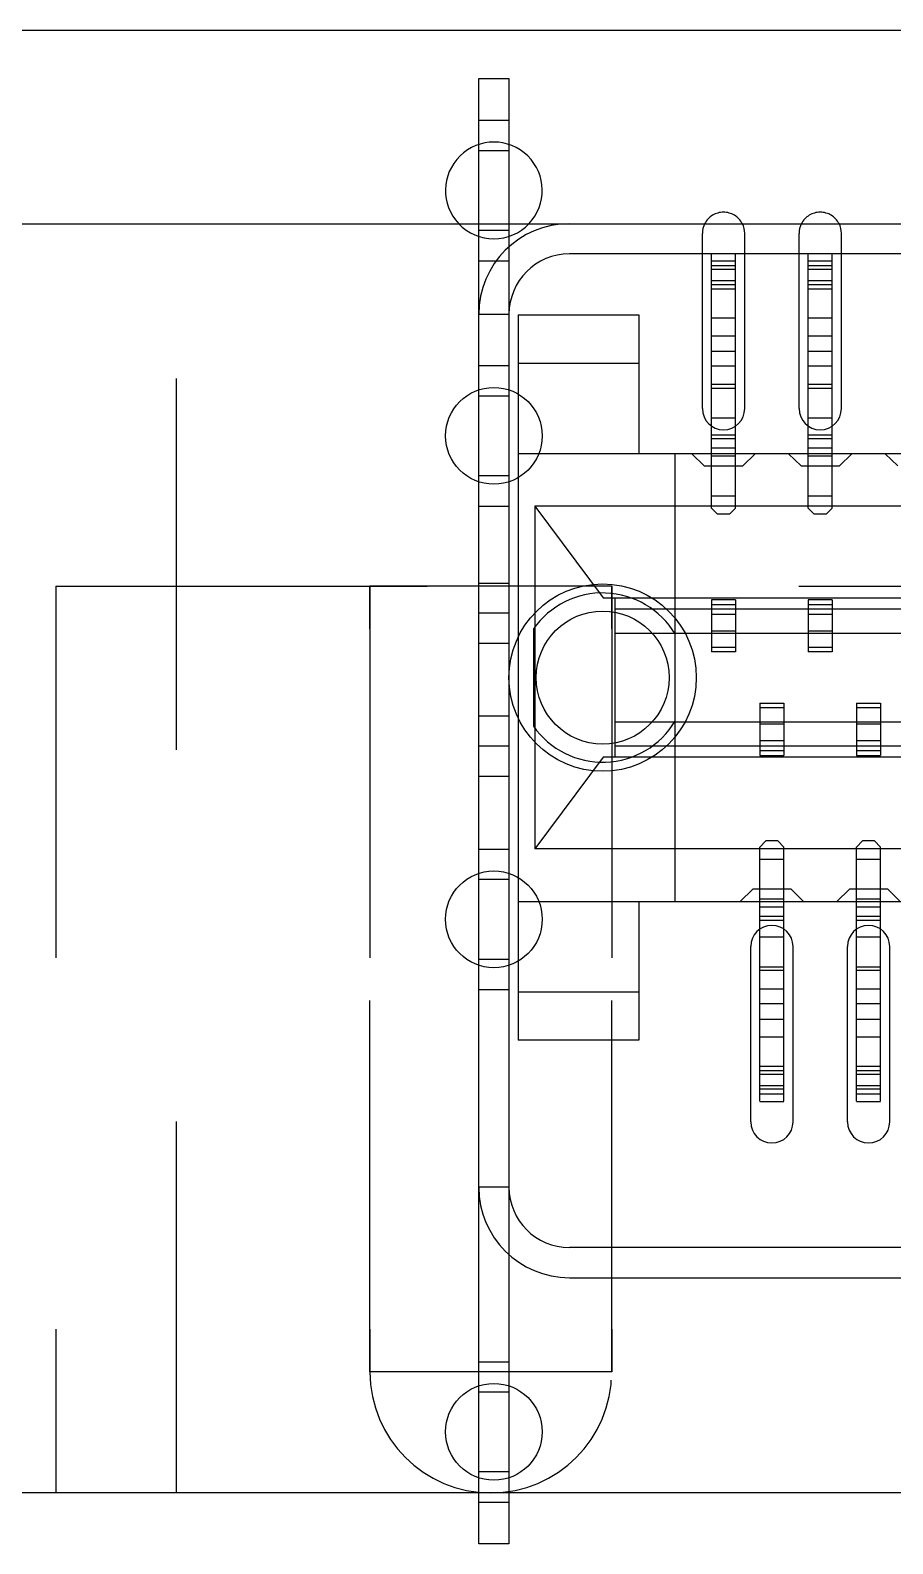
# Model space of a CAD drawing. Header units: millimetres. Extents: x 753 to 1632, y 352 to 973.
# Drawn here: x 1021.32 to 1028.45, y 528.15 to 540.67 of the extents above; entities that cross this region are included whole.
import ezdxf

# ---------------------------------------------------------------- set-up
doc = ezdxf.new("R2010")
doc.units = ezdxf.units.MM
doc.header["$LTSCALE"] = 30.734
doc.linetypes.add('HIDDEN', pattern=[0.2, 0.1, -0.1])
doc.layers.get('0').update_dxf_attribs({"linetype": 'CONTINUOUS'})
for name, color, linetype in [('02___PRT_ALL_AXES', 7, 'CONTINUOUS'), ('5_ALL_CURVES', 7, 'CONTINUOUS'), ('CURVES', 7, 'CONTINUOUS'), ('DEFAULT_2', 8, 'HIDDEN')]:
    doc.layers.add(name, color=color, linetype=linetype)

msp = doc.modelspace()

# ---------------------------------------------------------------- linework, layer by layer
at = {"color": 7, "linetype": 'Continuous'}
for p, q in [((1007.02568, 540.66802), (1106.52568, 540.66802)), ((1043.52568, 528.56802), (1020.52568, 528.56802))]:
    msp.add_line(p, q, dxfattribs=at)
at = {"color": 6, "linetype": 'Continuous'}
for p, q in [((1025.02568, 528.1471), (1025.02568, 540.26781)), ((1025.02568, 540.26781), (1025.27568, 540.26781)), ((1025.27568, 540.26781), (1025.27568, 528.1471)), ((1025.27568, 539.92124), (1025.02568, 539.92124)), ((1025.27568, 539.67124), (1025.02568, 539.67124)), ((1025.27568, 539.01124), (1025.02568, 539.01124)), ((1042.87568, 538.81802), (1025.77568, 538.81802)), ((1026.95068, 536.71477), (1026.95068, 538.81847)), ((1027.15068, 536.71477), (1027.15068, 538.81847)), ((1027.75068, 536.71477), (1027.75068, 538.81847)), ((1027.95068, 536.71477), (1027.95068, 538.81847)), ((1025.02568, 538.76124), (1025.27568, 538.76124)), ((1026.95068, 538.75948), (1027.15068, 538.75948)), ((1027.15068, 538.71806), (1026.95068, 538.71806)), ((1027.15068, 538.68877), (1026.95068, 538.68877)), ((1027.75068, 538.75948), (1027.95068, 538.75948)), ((1027.95068, 538.71806), (1027.75068, 538.71806)), ((1027.95068, 538.68877), (1027.75068, 538.68877)), ((1026.95068, 538.59735), (1027.15068, 538.59735)), ((1026.95068, 538.56566), (1027.15068, 538.56566)), ((1027.15068, 538.52664), (1026.95068, 538.52664)), ((1027.75068, 538.59735), (1027.95068, 538.59735)), ((1027.75068, 538.56566), (1027.95068, 538.56566)), ((1027.95068, 538.52664), (1027.75068, 538.52664)), ((1025.02568, 538.31802), (1025.27568, 538.31802)), ((1025.35068, 538.31281), (1025.35068, 532.31281)), ((1025.35068, 538.31281), (1026.35068, 538.31281)), ((1026.35068, 538.31281), (1026.35068, 537.16477)), ((1026.95068, 538.28896), (1027.15068, 538.28896)), ((1027.75068, 538.28896), (1027.95068, 538.28896)), ((1026.95068, 538.14113), (1027.15068, 538.14113)), ((1027.75068, 538.14113), (1027.95068, 538.14113)), ((1025.35068, 537.91281), (1026.35068, 537.91281)), ((1027.15068, 538.00968), (1026.95068, 538.00968)), ((1027.95068, 538.00968), (1027.75068, 538.00968)), ((1025.27568, 537.89124), (1025.02568, 537.89124)), ((1027.15068, 537.88896), (1026.95068, 537.88896)), ((1027.95068, 537.88896), (1027.75068, 537.88896)), ((1027.15068, 537.73656), (1026.95068, 537.73656)), ((1026.95068, 537.70727), (1027.15068, 537.70727)), ((1027.95068, 537.73656), (1027.75068, 537.73656)), ((1027.75068, 537.70727), (1027.95068, 537.70727)), ((1025.27568, 537.64124), (1025.02568, 537.64124)), ((1026.95068, 537.46041), (1027.15068, 537.46041)), ((1027.75068, 537.46041), (1027.95068, 537.46041)), ((1027.15068, 537.31899), (1026.95068, 537.31899)), ((1027.15068, 537.28754), (1026.95068, 537.28754)), ((1027.95068, 537.31899), (1027.75068, 537.31899)), ((1027.95068, 537.28754), (1027.75068, 537.28754)), ((1042.75068, 537.16477), (1025.35068, 537.16477)), ((1026.65068, 533.46084), (1026.65068, 537.16477)), ((1026.89191, 537.06329), (1026.78863, 537.16477)), ((1026.95068, 537.21329), (1027.15068, 537.21329)), ((1027.31273, 537.16477), (1027.20946, 537.06329)), ((1027.69191, 537.06329), (1027.58863, 537.16477)), ((1027.75068, 537.21329), (1027.95068, 537.21329)), ((1028.11273, 537.16477), (1028.00946, 537.06329)), ((1028.49191, 537.06329), (1028.38863, 537.16477)), ((1026.89191, 537.06329), (1027.20946, 537.06329)), ((1026.95068, 537.14611), (1027.15068, 537.14611)), ((1027.69191, 537.06329), (1028.00946, 537.06329)), ((1027.75068, 537.14611), (1027.95068, 537.14611)), ((1025.27568, 536.98124), (1025.02568, 536.98124)), ((1027.15068, 536.81477), (1026.95068, 536.81477)), ((1027.95068, 536.81477), (1027.75068, 536.81477)), ((1025.02568, 536.73124), (1025.27568, 536.73124)), ((1025.49028, 536.73076), (1025.49028, 533.89486)), ((1025.49028, 536.73076), (1026.0543, 535.9715)), ((1042.61108, 536.73076), (1025.49028, 536.73076)), ((1027.00068, 536.66477), (1026.95068, 536.71477)), ((1027.10068, 536.66477), (1027.00068, 536.66477)), ((1027.15068, 536.71477), (1027.10068, 536.66477)), ((1027.80068, 536.66477), (1027.75068, 536.71477)), ((1027.90068, 536.66477), (1027.80068, 536.66477)), ((1027.95068, 536.71477), (1027.90068, 536.66477)), ((1025.02568, 536.09503), (1025.27568, 536.09503)), ((1026.0543, 535.9715), (1042.04706, 535.9715)), ((1026.15068, 535.96923), (1026.0543, 535.9715)), ((1026.15068, 535.96923), (1026.15068, 534.65638)), ((1026.95068, 535.95645), (1026.95068, 535.52504)), ((1027.15068, 535.95645), (1026.95068, 535.95645)), ((1026.95068, 535.9182), (1027.15068, 535.9182)), ((1027.15068, 535.95645), (1027.15068, 535.52504)), ((1027.75068, 535.95645), (1027.75068, 535.52504)), ((1027.95068, 535.95645), (1027.75068, 535.95645)), ((1027.75068, 535.9182), (1027.95068, 535.9182)), ((1027.95068, 535.95645), (1027.95068, 535.52504)), ((1025.27568, 535.84503), (1025.02568, 535.84503)), ((1026.15068, 535.8813), (1041.95068, 535.8813)), ((1027.15068, 535.8346), (1026.95068, 535.8346)), ((1027.95068, 535.8346), (1027.75068, 535.8346)), ((1025.47768, 535.71489), (1025.47768, 534.91072)), ((1041.95068, 535.67781), (1026.15068, 535.67781)), ((1027.15068, 535.69674), (1026.95068, 535.69674)), ((1027.95068, 535.69674), (1027.75068, 535.69674)), ((1025.27568, 535.59503), (1025.02568, 535.59503)), ((1026.95068, 535.56435), (1027.15068, 535.56435)), ((1027.15068, 535.52504), (1026.95068, 535.52504)), ((1027.75068, 535.56435), (1027.95068, 535.56435)), ((1027.95068, 535.52504), (1027.75068, 535.52504)), ((1027.35068, 535.10057), (1027.35068, 534.66916)), ((1027.35068, 535.10057), (1027.55068, 535.10057)), ((1027.55068, 535.06126), (1027.35068, 535.06126)), ((1027.55068, 535.10057), (1027.55068, 534.66916)), ((1028.15068, 535.10057), (1028.15068, 534.66916)), ((1028.15068, 535.10057), (1028.35068, 535.10057)), ((1028.35068, 535.06126), (1028.15068, 535.06126)), ((1028.35068, 535.10057), (1028.35068, 534.66916)), ((1025.02568, 534.99503), (1025.27568, 534.99503)), ((1026.15068, 534.94781), (1041.95068, 534.94781)), ((1027.35068, 534.92887), (1027.55068, 534.92887)), ((1028.15068, 534.92887), (1028.35068, 534.92887)), ((1027.35068, 534.79101), (1027.55068, 534.79101)), ((1028.15068, 534.79101), (1028.35068, 534.79101)), ((1025.27568, 534.74503), (1025.02568, 534.74503)), ((1026.0543, 534.65411), (1025.49028, 533.89486)), ((1026.0543, 534.65411), (1026.15068, 534.65638)), ((1042.04706, 534.65411), (1026.0543, 534.65411)), ((1041.95068, 534.74431), (1026.15068, 534.74431)), ((1027.55068, 534.70742), (1027.35068, 534.70742)), ((1027.35068, 534.66916), (1027.55068, 534.66916)), ((1028.35068, 534.70742), (1028.15068, 534.70742)), ((1028.15068, 534.66916), (1028.35068, 534.66916)), ((1025.27568, 534.49503), (1025.02568, 534.49503)), ((1042.61108, 533.89486), (1025.49028, 533.89486)), ((1027.40068, 533.96084), (1027.35068, 533.91084)), ((1027.35068, 531.80714), (1027.35068, 533.91084)), ((1027.50068, 533.96084), (1027.40068, 533.96084)), ((1027.55068, 533.91084), (1027.50068, 533.96084)), ((1027.55068, 531.80714), (1027.55068, 533.91084)), ((1028.20068, 533.96084), (1028.15068, 533.91084)), ((1028.15068, 531.80714), (1028.15068, 533.91084)), ((1028.30068, 533.96084), (1028.20068, 533.96084)), ((1028.35068, 533.91084), (1028.30068, 533.96084)), ((1028.35068, 531.80714), (1028.35068, 533.91084)), ((1025.27568, 533.89124), (1025.02568, 533.89124)), ((1027.35068, 533.81084), (1027.55068, 533.81084)), ((1028.15068, 533.81084), (1028.35068, 533.81084)), ((1025.27568, 533.64124), (1025.02568, 533.64124)), ((1027.29191, 533.56233), (1027.18863, 533.46084)), ((1027.60946, 533.56233), (1027.29191, 533.56233)), ((1027.71273, 533.46084), (1027.60946, 533.56233)), ((1028.09191, 533.56233), (1027.98863, 533.46084)), ((1028.40946, 533.56233), (1028.09191, 533.56233)), ((1028.51273, 533.46084), (1028.40946, 533.56233)), ((1025.35068, 533.46084), (1042.75068, 533.46084)), ((1026.35068, 533.46084), (1026.35068, 532.31281)), ((1027.55068, 533.4795), (1027.35068, 533.4795)), ((1027.55068, 533.41233), (1027.35068, 533.41233)), ((1028.35068, 533.4795), (1028.15068, 533.4795)), ((1028.35068, 533.41233), (1028.15068, 533.41233)), ((1027.35068, 533.33807), (1027.55068, 533.33807)), ((1027.35068, 533.30662), (1027.55068, 533.30662)), ((1028.15068, 533.33807), (1028.35068, 533.33807)), ((1028.15068, 533.30662), (1028.35068, 533.30662)), ((1027.55068, 533.1652), (1027.35068, 533.1652)), ((1028.35068, 533.1652), (1028.15068, 533.1652)), ((1025.27568, 532.98124), (1025.02568, 532.98124)), ((1027.55068, 532.91834), (1027.35068, 532.91834)), ((1028.35068, 532.91834), (1028.15068, 532.91834)), ((1027.55068, 532.88906), (1027.35068, 532.88906)), ((1028.35068, 532.88906), (1028.15068, 532.88906)), ((1025.02568, 532.73124), (1025.27568, 532.73124)), ((1025.35068, 532.71281), (1026.35068, 532.71281)), ((1027.35068, 532.73666), (1027.55068, 532.73666)), ((1028.15068, 532.73666), (1028.35068, 532.73666)), ((1027.35068, 532.61593), (1027.55068, 532.61593)), ((1028.15068, 532.61593), (1028.35068, 532.61593)), ((1027.55068, 532.48448), (1027.35068, 532.48448)), ((1028.35068, 532.48448), (1028.15068, 532.48448)), ((1026.35068, 532.31281), (1025.35068, 532.31281)), ((1027.55068, 532.33666), (1027.35068, 532.33666)), ((1028.35068, 532.33666), (1028.15068, 532.33666)), ((1027.35068, 532.09897), (1027.55068, 532.09897)), ((1027.55068, 532.05995), (1027.35068, 532.05995)), ((1027.55068, 532.02826), (1027.35068, 532.02826)), ((1028.15068, 532.09897), (1028.35068, 532.09897)), ((1028.35068, 532.05995), (1028.15068, 532.05995)), ((1028.35068, 532.02826), (1028.15068, 532.02826)), ((1027.35068, 531.93684), (1027.55068, 531.93684)), ((1027.55068, 531.90755), (1027.35068, 531.90755)), ((1028.15068, 531.93684), (1028.35068, 531.93684)), ((1028.35068, 531.90755), (1028.15068, 531.90755)), ((1027.55068, 531.86613), (1027.35068, 531.86613)), ((1027.35068, 531.80706), (1027.55068, 531.80706)), ((1028.35068, 531.86613), (1028.15068, 531.86613)), ((1028.15068, 531.80706), (1028.35068, 531.80706)), ((1025.27568, 531.09781), (1025.02568, 531.09781)), ((1042.32568, 530.59781), (1025.77568, 530.59781)), ((1025.77568, 530.34781), (1042.32568, 530.34781)), ((1025.27568, 529.65054), (1025.02568, 529.65054)), ((1025.27568, 529.40054), (1025.02568, 529.40054)), ((1025.27568, 528.74054), (1025.02568, 528.74054)), ((1025.02568, 528.49054), (1025.27568, 528.49054)), ((1025.27568, 528.1471), (1025.02568, 528.1471))]:
    msp.add_line(p, q, dxfattribs=at)
at = {"color": 3, "linetype": 'Continuous'}
msp.add_line((1007.02568, 539.06802), (1106.52568, 539.06802), dxfattribs=at)
at = {"color": 6, "linetype": 'Continuous'}
msp.add_circle((1026.05068, 535.31281), 0.55, dxfattribs=at)
for centre, radius, start, end in [((1025.77568, 538.31802), 0.75, 90, 180), ((1025.77568, 538.31802), 0.5, 90, 180), ((1026.05068, 535.31281), 0.7, 31.002719, 144.942039), ((1026.05068, 535.31281), 0.7, 215.057961, 328.997281), ((1025.77568, 531.09781), 0.75, 180, 270), ((1025.77568, 531.09781), 0.5, 180, 270)]:
    msp.add_arc(centre, radius, start, end, dxfattribs=at)
at = {"layer": '02___PRT_ALL_AXES', "color": 8, "linetype": 'HIDDEN'}
for p, q in [((1024.12568, 529.56802), (1024.12568, 536.06802)), ((1026.12568, 536.06802), (1024.12568, 536.06802)), ((1026.12568, 529.56802), (1026.12568, 536.06802))]:
    msp.add_line(p, q, dxfattribs=at)
at = {"layer": '5_ALL_CURVES', "color": 40, "linetype": 'Continuous'}
for p, q in [((1026.87568, 537.53781), (1026.87568, 538.98781)), ((1027.22568, 537.53781), (1027.22568, 538.98781)), ((1027.67568, 537.53781), (1027.67568, 538.98781)), ((1028.02568, 537.53781), (1028.02568, 538.98781)), ((1027.27568, 531.63781), (1027.27568, 533.08781)), ((1027.62568, 531.63781), (1027.62568, 533.08781)), ((1028.07568, 531.63781), (1028.07568, 533.08781)), ((1028.42568, 531.63781), (1028.42568, 533.08781))]:
    msp.add_line(p, q, dxfattribs=at)
for centre in [(1025.15068, 537.31281), (1025.15068, 533.31281), (1025.15068, 529.07281)]:
    msp.add_circle(centre, 0.4, dxfattribs=at)
at = {"layer": '5_ALL_CURVES', "color": 8, "linetype": 'HIDDEN'}
for centre, radius, start, end in [((1025.15068, 539.34281), 0.4, 316.606582, 223.393418), ((1027.05068, 538.98781), 0.175, 27.288697, 152.711303), ((1027.85068, 538.98781), 0.175, 27.288697, 152.711303)]:
    msp.add_arc(centre, radius, start, end, dxfattribs=at)
at = {"layer": '5_ALL_CURVES', "color": 40, "linetype": 'Continuous'}
for centre, radius, start, end in [((1025.15068, 539.34281), 0.4, 223.393418, 316.606582), ((1027.05068, 538.98781), 0.175, 152.711303, 180), ((1027.05068, 538.98781), 0.175, 0, 27.288697), ((1027.85068, 538.98781), 0.175, 152.711303, 180), ((1027.85068, 538.98781), 0.175, 0, 27.288697), ((1027.05068, 537.53781), 0.175, 180, 0), ((1027.85068, 537.53781), 0.175, 180, 0), ((1027.45068, 533.08781), 0.175, 0, 180), ((1028.25068, 533.08781), 0.175, 0, 180), ((1027.45068, 531.63781), 0.175, 180, 0), ((1028.25068, 531.63781), 0.175, 180, 0)]:
    msp.add_arc(centre, radius, start, end, dxfattribs=at)
at = {"layer": 'CURVES', "color": 4, "linetype": 'Continuous'}
for p, q in [((1026.87568, 537.53781), (1026.87568, 538.98781)), ((1027.22568, 537.53781), (1027.22568, 538.98781)), ((1027.67568, 537.53781), (1027.67568, 538.98781)), ((1028.02568, 537.53781), (1028.02568, 538.98781)), ((1027.27568, 531.63781), (1027.27568, 533.08781)), ((1027.62568, 531.63781), (1027.62568, 533.08781)), ((1028.07568, 531.63781), (1028.07568, 533.08781)), ((1028.42568, 531.63781), (1028.42568, 533.08781))]:
    msp.add_line(p, q, dxfattribs=at)
for centre, radius in [((1025.15068, 537.31281), 0.4), ((1026.05068, 535.31281), 0.775), ((1025.15068, 533.31281), 0.4), ((1025.15068, 529.07281), 0.4)]:
    msp.add_circle(centre, radius, dxfattribs=at)
at = {"layer": 'CURVES', "color": 8, "linetype": 'HIDDEN'}
for centre, radius, start, end in [((1025.15068, 539.34281), 0.4, 316.606582, 223.393418), ((1027.05068, 538.98781), 0.175, 27.288697, 152.711303), ((1027.85068, 538.98781), 0.175, 27.288697, 152.711303)]:
    msp.add_arc(centre, radius, start, end, dxfattribs=at)
at = {"layer": 'CURVES', "color": 4, "linetype": 'Continuous'}
for centre, radius, start, end in [((1025.15068, 539.34281), 0.4, 223.393418, 316.606582), ((1027.05068, 538.98781), 0.175, 152.711303, 180), ((1027.05068, 538.98781), 0.175, 0, 27.288697), ((1027.85068, 538.98781), 0.175, 152.711303, 180), ((1027.85068, 538.98781), 0.175, 0, 27.288697), ((1027.05068, 537.53781), 0.175, 180, 0), ((1027.85068, 537.53781), 0.175, 180, 0), ((1027.45068, 533.08781), 0.175, 0, 180), ((1028.25068, 533.08781), 0.175, 0, 180), ((1027.45068, 531.63781), 0.175, 180, 0), ((1028.25068, 531.63781), 0.175, 180, 0)]:
    msp.add_arc(centre, radius, start, end, dxfattribs=at)
at = {"layer": 'DEFAULT_2', "color": 8, "linetype": 'HIDDEN'}
for p, q in [((1022.52568, 528.56802), (1022.52568, 539.06802)), ((1021.52568, 536.06802), (1021.52568, 528.56802)), ((1021.52568, 536.06802), (1042.52568, 536.06802)), ((1024.12568, 536.06802), (1024.12568, 529.56802)), ((1026.12568, 536.06802), (1026.12568, 529.56802)), ((1026.12568, 529.56802), (1024.12568, 529.56802))]:
    msp.add_line(p, q, dxfattribs=at)
msp.add_arc((1025.12568, 529.56802), 1, 180, 0, dxfattribs=at)

doc.saveas('drawing.dxf')
